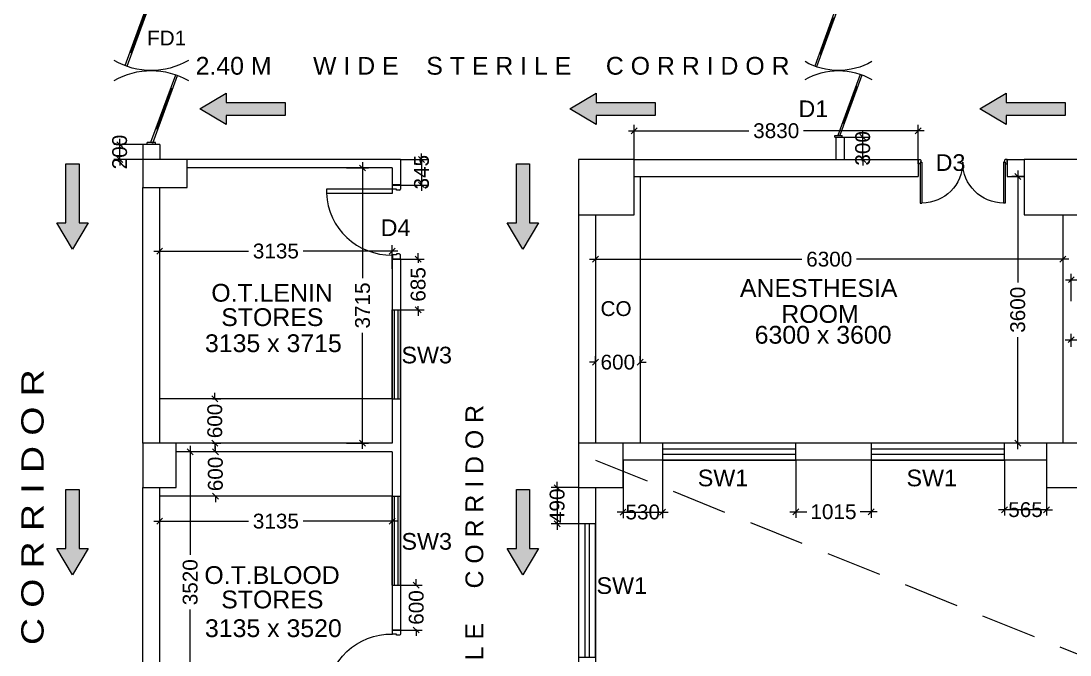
# Model space of a CAD drawing. Extents: x 7897917 to 8423973, y -6487334 to -6173396.
# Drawn here: x 7927272 to 7941419, y -6395110 to -6386550 of the extents above; entities that cross this region are included whole.
import ezdxf
from ezdxf.enums import TextEntityAlignment as Align

# ---------------------------------------------------------------- set-up
doc = ezdxf.new("R2010")
doc.units = 0
doc.header["$LTSCALE"] = 600
doc.header["$MEASUREMENT"] = 0
doc.header["$PDMODE"] = 35
doc.linetypes.add('HIDDEN2', pattern=[0.1875, 0.125, -0.0625])
doc.layers.get('0').update_dxf_attribs({"linetype": 'CONTINUOUS'})
doc.layers.get('Defpoints').update_dxf_attribs({"linetype": 'CONTINUOUS'})
for name, color, linetype in [('DIMEN', 5, 'CONTINUOUS'), ('DOOR', 32, 'CONTINUOUS'), ('Duct', 8, 'CONTINUOUS'), ('Fire Door', 10, 'CONTINUOUS'), ('joinery', 7, 'CONTINUOUS'), ('LA-column', 3, 'CONTINUOUS'), ('Room Dim', 1, 'CONTINUOUS'), ('Shleves', 7, 'CONTINUOUS'), ('TEXT', 6, 'CONTINUOUS'), ('TXT', 6, 'CONTINUOUS'), ('Walls', 7, 'CONTINUOUS'), ('WIN', 151, 'CONTINUOUS'), ('Working Dim', 5, 'CONTINUOUS')]:
    doc.layers.add(name, color=color, linetype=linetype)
doc.styles.add('ari', font='arial.ttf')
doc.styles.add('ARIAL', font='arial.ttf')
doc.dimstyles.new('int. dim', dxfattribs={"dimtxt": 450, "dimasz": 80, "dimexe": 80, "dimexo": 0, "dimgap": 70, "dimtad": 0, "dimdec": 0, "dimzin": 12, "dimdsep": 46, "dimtxsty": 'ari', "dimblk": 'OBLIQUE', "dimcen": 2, "dimdle": 80, "dimclrd": 256, "dimclre": 256, "dimclrt": 6, "dimadec": 0, "dimazin": 0, "dimtfac": 1, "dimtdec": 0, "dimtix": 1, "dimtmove": 2, "dimatfit": 3, "dimfxl": 1, "dimtolj": 1, "dimtzin": 0, "dimlwd": -1, "dimlwe": -1, "dimarcsym": 0})

# ---------------------------------------------------------------- blocks, each defined once
blk = doc.blocks.new('A$C15456D16')
at = {"layer": 'Fire Door'}
for p, q in [((969, -4), (56, 329)), ((969, -4), (56, 329)), ((969, -4), (56, 329)), ((979, 23), (65, 355)), ((979, 23), (65, 355)), ((979, 23), (65, 355)), ((248, 289), (238, 262)), ((248, 289), (238, 262)), ((248, 289), (238, 262)), ((791, 76), (243, 276)), ((791, 76), (243, 276)), ((791, 76), (243, 276)), ((-1000, 56), (-972, 56)), ((-1000, -56), (-1000, 56)), ((-1000, 56), (-972, 56)), ((-1000, -56), (-1000, 56)), ((-1000, 56), (-972, 56)), ((-1000, -56), (-1000, 56)), ((-979, -23), (-969, 4)), ((-979, -23), (-969, 4)), ((-979, -23), (-969, 4)), ((-972, -56), (-972, 56)), ((-972, -56), (-972, 56)), ((-972, -56), (-972, 56)), ((-969, 4), (-56, -329)), ((-969, 4), (-56, -329)), ((-969, 4), (-56, -329)), ((796, 89), (786, 63)), ((796, 89), (786, 63)), ((796, 89), (786, 63)), ((979, 23), (969, -4)), ((979, 23), (969, -4)), ((979, 23), (969, -4)), ((1000, 56), (972, 56)), ((972, -56), (972, 56)), ((1000, 56), (972, 56)), ((972, -56), (972, 56)), ((1000, 56), (972, 56)), ((972, -56), (972, 56)), ((1000, -56), (1000, 56)), ((1000, -56), (1000, 56)), ((1000, -56), (1000, 56)), ((-1000, -56), (-972, -56)), ((-1000, -56), (-972, -56)), ((-1000, -56), (-972, -56)), ((-979, -23), (-65, -355)), ((-979, -23), (-65, -355)), ((-979, -23), (-65, -355)), ((-796, -89), (-786, -63)), ((-796, -89), (-786, -63)), ((-796, -89), (-786, -63)), ((-791, -76), (-243, -276)), ((-791, -76), (-243, -276)), ((-791, -76), (-243, -276)), ((1000, -56), (972, -56)), ((1000, -56), (972, -56)), ((1000, -56), (972, -56)), ((-238, -262), (-248, -289)), ((-238, -262), (-248, -289)), ((-238, -262), (-248, -289))]:
    blk.add_line(p, q, dxfattribs=at)
at = {"layer": 'Fire Door', "extrusion": (0, 0, -1)}
for centre, major_axis, start_param, end_param in [((-1000, 0), (-1000, 0), 2.617886, 3.665084), ((-1000, 0), (-1000, 0), 2.617886, 3.665084), ((-1000, 0), (-1000, 0), 2.617886, 3.665084), ((1000, 0), (1000, 0), 2.618102, 3.665299), ((1000, 0), (1000, 0), 2.618102, 3.665299), ((1000, 0), (1000, 0), 2.618102, 3.665299)]:
    blk.add_ellipse(centre, major_axis=major_axis, ratio=1, start_param=start_param, end_param=end_param, dxfattribs=at)
blk = doc.blocks.new('1000')
at = {"layer": 'DOOR'}
for p, q in [((0, -100), (0, 0)), ((0, 0), (50, 0)), ((50, -100), (0, -100)), ((50, 0), (50, -2)), ((63, -49), (50, -49)), ((50, -49), (50, -100)), ((50, -100), (50, -901)), ((100, -100), (50, -100)), ((63, -13), (61, -13)), ((63, -13), (63, -49)), ((100, -901), (100, -100)), ((837, -13), (837, -49)), ((837, -13), (839, -13)), ((837, -49), (850, -49)), ((850, 0), (850, -2)), ((900, 0), (850, 0)), ((850, -49), (850, -100)), ((850, -100), (900, -100)), ((900, -100), (900, 0)), ((50, -901), (100, -901))]:
    blk.add_line(p, q, dxfattribs=at)
for centre, major_axis, start_param, end_param in [((50, -13), (-7.95, 7.95), 3.926991, 5.497787), ((850, -13), (7.95, 7.95), 0.785398, 2.356194)]:
    blk.add_ellipse(centre, major_axis=major_axis, ratio=1, start_param=start_param, end_param=end_param, dxfattribs=at)
at = {"layer": 'DOOR', "color": 145}
blk.add_ellipse((64, -115), major_axis=(-520, 590), ratio=1, start_param=2.464943, end_param=4.009476, dxfattribs=at)
blk = doc.blocks.new('_Oblique')
at = {"color": 0, "linetype": 'ByBlock', "lineweight": -2}
blk.add_line((-0.5, -0.5), (0.5, 0.5), dxfattribs=at)
blk = doc.blocks.new('*D251')
at = {"layer": 'Defpoints', "color": 0, "transparency": 16777216}
for p in [(7931661, -6388535, 13), (7931661, -6392248, 13), (7931879, -6392248)]:
    blk.add_point(p, dxfattribs=at)
at = {"layer": 'Working Dim', "transparency": 16777216}
for p, q in [((7931879, -6388455), (7931879, -6390022)), ((7931661, -6388535), (7931959, -6388535)), ((7931879, -6392328), (7931879, -6390760)), ((7931661, -6392248), (7931959, -6392248))]:
    blk.add_line(p, q, dxfattribs=at)
at = {"layer": 'Working Dim', "transparency": 16777216, "xscale": 80, "yscale": 80, "zscale": 80}
for p, rotation in [((7931879, -6388535), 90), ((7931879, -6392248), 270)]:
    blk.add_blockref('_Oblique', p, dxfattribs=dict(at, rotation=rotation))
at = {"layer": 'Working Dim', "color": 6, "transparency": 16777216, "insert": (7931879, -6390391), "char_height": 200, "attachment_point": 5, "rotation": 90, "style": 'ari'}
blk.add_mtext('\\A1;3715', dxfattribs=at)
blk = doc.blocks.new('*D405')
at = {"layer": 'Defpoints', "color": 0, "transparency": 16777216}
for p in [(7940802, -6388650), (7940715, -6392249), (7940795, -6392249)]:
    blk.add_point(p, dxfattribs=at)
at = {"layer": 'Working Dim', "transparency": 16777216}
for p, q in [((7940715, -6388570), (7940715, -6390081)), ((7940802, -6388650), (7940635, -6388650)), ((7940715, -6392329), (7940715, -6390818)), ((7940795, -6392249), (7940635, -6392249))]:
    blk.add_line(p, q, dxfattribs=at)
at = {"layer": 'Working Dim', "transparency": 16777216, "xscale": 80, "yscale": 80, "zscale": 80}
for p, rotation in [((7940715, -6388650), 90), ((7940715, -6392249), 270)]:
    blk.add_blockref('_Oblique', p, dxfattribs=dict(at, rotation=rotation))
at = {"layer": 'Working Dim', "color": 6, "transparency": 16777216, "insert": (7940715, -6390449), "char_height": 200, "attachment_point": 5, "rotation": 90, "style": 'ari'}
blk.add_mtext('\\A1;3600', dxfattribs=at)
blk = doc.blocks.new('*D422')
at = {"layer": 'Defpoints', "color": 0, "transparency": 16777216}
for p in [(7929629, -6392367, 13), (7929554, -6395887), (7929629, -6395887, 13)]:
    blk.add_point(p, dxfattribs=at)
at = {"layer": 'Working Dim', "transparency": 16777216}
for p, q in [((7929629, -6392367), (7929474, -6392367)), ((7929554, -6392287), (7929554, -6393759)), ((7929554, -6395967), (7929554, -6394495)), ((7929629, -6395887), (7929474, -6395887))]:
    blk.add_line(p, q, dxfattribs=at)
at = {"layer": 'Working Dim', "transparency": 16777216, "xscale": 80, "yscale": 80, "zscale": 80}
for p, rotation in [((7929554, -6392367), 90), ((7929554, -6395887), 270)]:
    blk.add_blockref('_Oblique', p, dxfattribs=dict(at, rotation=rotation))
at = {"layer": 'Working Dim', "color": 6, "transparency": 16777216, "insert": (7929554, -6394127), "char_height": 200, "attachment_point": 5, "rotation": 90, "style": 'ari'}
blk.add_mtext('\\A1;3520', dxfattribs=at)
blk = doc.blocks.new('*D423')
at = {"layer": 'Defpoints', "color": 0, "transparency": 16777216}
for p in [(7932276, -6393303), (7929142, -6393494, 13), (7932276, -6393552, 13)]:
    blk.add_point(p, dxfattribs=at)
at = {"layer": 'Working Dim', "transparency": 16777216}
for p, q in [((7929142, -6393494), (7929142, -6393223)), ((7932276, -6393552), (7932276, -6393223)), ((7929062, -6393303), (7930340, -6393303)), ((7932356, -6393303), (7931079, -6393303))]:
    blk.add_line(p, q, dxfattribs=at)
at = {"layer": 'Working Dim', "transparency": 16777216, "xscale": 80, "yscale": 80, "zscale": 80, "rotation": 180}
blk.add_blockref('_Oblique', (7929142, -6393303), dxfattribs=at)
at = {"layer": 'Working Dim', "transparency": 16777216, "xscale": 80, "yscale": 80, "zscale": 80}
blk.add_blockref('_Oblique', (7932276, -6393303), dxfattribs=at)
at = {"layer": 'Working Dim', "color": 6, "transparency": 16777216, "insert": (7930709, -6393303), "char_height": 200, "attachment_point": 5, "style": 'ari'}
blk.add_mtext('\\A1;3135', dxfattribs=at)
blk = doc.blocks.new('*D425')
at = {"layer": 'Defpoints', "color": 0, "transparency": 16777216}
for p in [(7935021, -6389460, 13), (7941322, -6389460, 1), (7941322, -6389767)]:
    blk.add_point(p, dxfattribs=at)
at = {"layer": 'Working Dim', "transparency": 16777216}
for p, q in [((7935021, -6389460), (7935021, -6389847)), ((7941322, -6389460), (7941322, -6389847)), ((7934941, -6389767), (7937803, -6389767)), ((7941402, -6389767), (7938541, -6389767))]:
    blk.add_line(p, q, dxfattribs=at)
at = {"layer": 'Working Dim', "transparency": 16777216, "xscale": 80, "yscale": 80, "zscale": 80, "rotation": 180}
blk.add_blockref('_Oblique', (7935021, -6389767), dxfattribs=at)
at = {"layer": 'Working Dim', "transparency": 16777216, "xscale": 80, "yscale": 80, "zscale": 80}
blk.add_blockref('_Oblique', (7941322, -6389767), dxfattribs=at)
at = {"layer": 'Working Dim', "color": 6, "transparency": 16777216, "insert": (7938172, -6389767), "char_height": 200, "attachment_point": 5, "style": 'ari'}
blk.add_mtext('\\A1;6300', dxfattribs=at)
blk = doc.blocks.new('*D430')
at = {"layer": 'Defpoints', "color": 0, "transparency": 16777216}
for p in [(7929142, -6389682, 13), (7932276, -6389657), (7932276, -6389896, 13)]:
    blk.add_point(p, dxfattribs=at)
at = {"layer": 'Working Dim', "transparency": 16777216}
for p, q in [((7929142, -6389682), (7929142, -6389577)), ((7932276, -6389896), (7932276, -6389577)), ((7929062, -6389657), (7930340, -6389657)), ((7932356, -6389657), (7931079, -6389657))]:
    blk.add_line(p, q, dxfattribs=at)
at = {"layer": 'Working Dim', "transparency": 16777216, "xscale": 80, "yscale": 80, "zscale": 80, "rotation": 180}
blk.add_blockref('_Oblique', (7929142, -6389657), dxfattribs=at)
at = {"layer": 'Working Dim', "transparency": 16777216, "xscale": 80, "yscale": 80, "zscale": 80}
blk.add_blockref('_Oblique', (7932276, -6389657), dxfattribs=at)
at = {"layer": 'Working Dim', "color": 6, "transparency": 16777216, "insert": (7930709, -6389657), "char_height": 200, "attachment_point": 5, "style": 'ari'}
blk.add_mtext('\\A1;3135', dxfattribs=at)
blk = doc.blocks.new('*D440')
at = {"layer": 'Defpoints', "color": 0, "transparency": 16777216}
for p in [(7943386, -6390853), (7941436, -6390948, 1), (7943386, -6390948, 13)]:
    blk.add_point(p, dxfattribs=at)
at = {"layer": 'Working Dim', "transparency": 16777216}
for p, q in [((7941356, -6390853), (7942124, -6390853)), ((7941436, -6390948), (7941436, -6390773)), ((7943466, -6390853), (7942698, -6390853)), ((7943386, -6390948), (7943386, -6390773))]:
    blk.add_line(p, q, dxfattribs=at)
at = {"layer": 'Working Dim', "transparency": 16777216, "xscale": 80, "yscale": 80, "zscale": 80, "rotation": 180}
blk.add_blockref('_Oblique', (7941436, -6390853), dxfattribs=at)
at = {"layer": 'Working Dim', "transparency": 16777216, "xscale": 80, "yscale": 80, "zscale": 80}
blk.add_blockref('_Oblique', (7943386, -6390853), dxfattribs=at)
at = {"layer": 'Working Dim', "color": 6, "transparency": 16777216, "insert": (7942411, -6390853), "char_height": 150, "attachment_point": 5, "style": 'ari'}
blk.add_mtext('\\A1;1950', dxfattribs=at)
blk = doc.blocks.new('*D500')
at = {"layer": 'Defpoints', "color": 0, "transparency": 16777216}
for p in [(7942487, -6390043), (7941437, -6390335, -1), (7942487, -6390335, 13)]:
    blk.add_point(p, dxfattribs=at)
at = {"layer": 'Working Dim', "transparency": 16777216}
for p, q in [((7941437, -6390335), (7941437, -6389963)), ((7942487, -6390335), (7942487, -6389963)), ((7941357, -6390043), (7941603, -6390043)), ((7942567, -6390043), (7942321, -6390043))]:
    blk.add_line(p, q, dxfattribs=at)
at = {"layer": 'Working Dim', "transparency": 16777216, "xscale": 80, "yscale": 80, "zscale": 80, "rotation": 180}
blk.add_blockref('_Oblique', (7941437, -6390043), dxfattribs=at)
at = {"layer": 'Working Dim', "transparency": 16777216, "xscale": 80, "yscale": 80, "zscale": 80}
blk.add_blockref('_Oblique', (7942487, -6390043), dxfattribs=at)
at = {"layer": 'Working Dim', "color": 6, "transparency": 16777216, "insert": (7941962, -6390043), "char_height": 200, "attachment_point": 5, "style": 'ari'}
blk.add_mtext('\\A1;1050', dxfattribs=at)
blk = doc.blocks.new('*D508')
at = {"layer": 'Defpoints', "color": 0, "transparency": 16777216}
for p in [(7935543, -6388033), (7935543, -6388420, 13), (7939372, -6388420)]:
    blk.add_point(p, dxfattribs=at)
at = {"layer": 'Working Dim', "transparency": 16777216}
for p, q in [((7935463, -6388033), (7937089, -6388033)), ((7935543, -6388420), (7935543, -6387953)), ((7939452, -6388033), (7937826, -6388033)), ((7939372, -6388420), (7939372, -6387953))]:
    blk.add_line(p, q, dxfattribs=at)
at = {"layer": 'Working Dim', "transparency": 16777216, "xscale": 80, "yscale": 80, "zscale": 80, "rotation": 180}
blk.add_blockref('_Oblique', (7935543, -6388033), dxfattribs=at)
at = {"layer": 'Working Dim', "transparency": 16777216, "xscale": 80, "yscale": 80, "zscale": 80}
blk.add_blockref('_Oblique', (7939372, -6388033), dxfattribs=at)
at = {"layer": 'Working Dim', "color": 6, "transparency": 16777216, "insert": (7937457, -6388033), "char_height": 200, "attachment_point": 5, "style": 'ari'}
blk.add_mtext('\\A1;3830', dxfattribs=at)
blk = doc.blocks.new('*D947')
at = {"layer": 'Defpoints', "color": 0, "transparency": 16777216}
for p in [(7935391, -6392480), (7935922, -6392480), (7935922, -6393180)]:
    blk.add_point(p, dxfattribs=at)
at = {"layer": 'Working Dim', "transparency": 16777216}
for p, q in [((7935391, -6392480), (7935391, -6393260)), ((7935922, -6392480), (7935922, -6393260)), ((7935391, -6393180), (7935311, -6393180)), ((7935391, -6393180), (7935922, -6393180)), ((7935922, -6393180), (7936002, -6393180))]:
    blk.add_line(p, q, dxfattribs=at)
at = {"layer": 'Working Dim', "transparency": 16777216, "xscale": 80, "yscale": 80, "zscale": 80}
blk.add_blockref('_Oblique', (7935391, -6393180), dxfattribs=at)
at = {"layer": 'Working Dim', "transparency": 16777216, "xscale": 80, "yscale": 80, "zscale": 80, "rotation": 180}
blk.add_blockref('_Oblique', (7935922, -6393180), dxfattribs=at)
at = {"layer": 'Working Dim', "color": 6, "transparency": 16777216, "insert": (7935657, -6393180), "char_height": 200, "attachment_point": 5, "style": 'ari'}
blk.add_mtext('\\A1;530', dxfattribs=at)
blk = doc.blocks.new('*D948')
at = {"layer": 'Defpoints', "color": 0, "transparency": 16777216}
for p in [(7937722, -6392479), (7938737, -6392479), (7938737, -6393176)]:
    blk.add_point(p, dxfattribs=at)
at = {"layer": 'Working Dim', "transparency": 16777216}
for p, q in [((7937722, -6392479), (7937722, -6393256)), ((7938737, -6392479), (7938737, -6393256)), ((7937642, -6393176), (7937869, -6393176)), ((7938817, -6393176), (7938589, -6393176))]:
    blk.add_line(p, q, dxfattribs=at)
at = {"layer": 'Working Dim', "transparency": 16777216, "xscale": 80, "yscale": 80, "zscale": 80, "rotation": 180}
blk.add_blockref('_Oblique', (7937722, -6393176), dxfattribs=at)
at = {"layer": 'Working Dim', "transparency": 16777216, "xscale": 80, "yscale": 80, "zscale": 80}
blk.add_blockref('_Oblique', (7938737, -6393176), dxfattribs=at)
at = {"layer": 'Working Dim', "color": 6, "transparency": 16777216, "insert": (7938229, -6393176), "char_height": 200, "attachment_point": 5, "style": 'ari'}
blk.add_mtext('\\A1;1015', dxfattribs=at)
blk = doc.blocks.new('*D949')
at = {"layer": 'Defpoints', "color": 0, "transparency": 16777216}
for p in [(7940537, -6392479), (7941102, -6392480), (7940537, -6393148)]:
    blk.add_point(p, dxfattribs=at)
at = {"layer": 'Working Dim', "transparency": 16777216}
for p, q in [((7940537, -6392479), (7940537, -6393228)), ((7941102, -6392480), (7941102, -6393228)), ((7940537, -6393148), (7940457, -6393148)), ((7941102, -6393148), (7940537, -6393148)), ((7941102, -6393148), (7941182, -6393148))]:
    blk.add_line(p, q, dxfattribs=at)
at = {"layer": 'Working Dim', "transparency": 16777216, "xscale": 80, "yscale": 80, "zscale": 80}
blk.add_blockref('_Oblique', (7940537, -6393148), dxfattribs=at)
at = {"layer": 'Working Dim', "transparency": 16777216, "xscale": 80, "yscale": 80, "zscale": 80, "rotation": 180}
blk.add_blockref('_Oblique', (7941102, -6393148), dxfattribs=at)
at = {"layer": 'Working Dim', "color": 6, "transparency": 16777216, "insert": (7940819, -6393148), "char_height": 200, "attachment_point": 5, "style": 'ari'}
blk.add_mtext('\\A1;565', dxfattribs=at)
blk = doc.blocks.new('*D959')
at = {"layer": 'Defpoints', "color": 0, "transparency": 16777216}
for p in [(7932391, -6388420), (7932280, -6388765), (7932674, -6388765)]:
    blk.add_point(p, dxfattribs=at)
at = {"layer": 'Working Dim', "transparency": 16777216}
for p, q in [((7932391, -6388420), (7932754, -6388420)), ((7932674, -6388420), (7932674, -6388340)), ((7932674, -6388420), (7932674, -6388765)), ((7932280, -6388765), (7932754, -6388765)), ((7932674, -6388765), (7932674, -6388845))]:
    blk.add_line(p, q, dxfattribs=at)
at = {"layer": 'Working Dim', "transparency": 16777216, "xscale": 80, "yscale": 80, "zscale": 80}
for p, rotation in [((7932674, -6388420), 270), ((7932674, -6388765), 90)]:
    blk.add_blockref('_Oblique', p, dxfattribs=dict(at, rotation=rotation))
at = {"layer": 'Working Dim', "color": 6, "transparency": 16777216, "insert": (7932674, -6388592), "char_height": 200, "attachment_point": 5, "rotation": 90, "style": 'ari'}
blk.add_mtext('\\A1;345', dxfattribs=at)
blk = doc.blocks.new('*D960')
at = {"layer": 'Defpoints', "color": 0, "transparency": 16777216}
for p in [(7929853, -6391650), (7929853, -6392250), (7929886, -6392250)]:
    blk.add_point(p, dxfattribs=at)
at = {"layer": 'Working Dim', "transparency": 16777216}
for p, q in [((7929886, -6391650), (7929886, -6391570)), ((7929853, -6391650), (7929966, -6391650)), ((7929886, -6391650), (7929886, -6391659)), ((7929853, -6392250), (7929966, -6392250)), ((7929886, -6392250), (7929886, -6392241)), ((7929886, -6392250), (7929886, -6392330))]:
    blk.add_line(p, q, dxfattribs=at)
at = {"layer": 'Working Dim', "transparency": 16777216, "xscale": 80, "yscale": 80, "zscale": 80}
for p, rotation in [((7929886, -6391650), 270), ((7929886, -6392250), 90)]:
    blk.add_blockref('_Oblique', p, dxfattribs=dict(at, rotation=rotation))
at = {"layer": 'Working Dim', "color": 6, "transparency": 16777216, "insert": (7929886, -6391950), "char_height": 200, "attachment_point": 5, "rotation": 90, "style": 'ari'}
blk.add_mtext('\\A1;600', dxfattribs=at)
blk = doc.blocks.new('*D961')
at = {"layer": 'Defpoints', "color": 0, "transparency": 16777216}
for p in [(7929917, -6392365), (7929894, -6392965), (7929917, -6392965)]:
    blk.add_point(p, dxfattribs=at)
at = {"layer": 'Working Dim', "transparency": 16777216}
for p, q in [((7929894, -6392365), (7929894, -6392285)), ((7929917, -6392365), (7929814, -6392365)), ((7929894, -6392365), (7929894, -6392374)), ((7929917, -6392965), (7929814, -6392965)), ((7929894, -6392965), (7929894, -6392956)), ((7929894, -6392965), (7929894, -6393045))]:
    blk.add_line(p, q, dxfattribs=at)
at = {"layer": 'Working Dim', "transparency": 16777216, "xscale": 80, "yscale": 80, "zscale": 80}
for p, rotation in [((7929894, -6392365), 270), ((7929894, -6392965), 90)]:
    blk.add_blockref('_Oblique', p, dxfattribs=dict(at, rotation=rotation))
at = {"layer": 'Working Dim', "color": 6, "transparency": 16777216, "insert": (7929894, -6392665), "char_height": 200, "attachment_point": 5, "rotation": 90, "style": 'ari'}
blk.add_mtext('\\A1;600', dxfattribs=at)
blk = doc.blocks.new('*D1456')
at = {"layer": 'Defpoints', "color": 0, "transparency": 16777216}
for p in [(7934791, -6392850, 7), (7934503, -6393340), (7934791, -6393340)]:
    blk.add_point(p, dxfattribs=at)
at = {"layer": 'Working Dim', "transparency": 16777216}
for p, q in [((7934791, -6392850), (7934423, -6392850)), ((7934503, -6392850), (7934503, -6392770)), ((7934503, -6392850), (7934503, -6393340)), ((7934791, -6393340), (7934423, -6393340)), ((7934503, -6393340), (7934503, -6393420))]:
    blk.add_line(p, q, dxfattribs=at)
at = {"layer": 'Working Dim', "transparency": 16777216, "xscale": 80, "yscale": 80, "zscale": 80}
for p, rotation in [((7934503, -6392850), 270), ((7934503, -6393340), 90)]:
    blk.add_blockref('_Oblique', p, dxfattribs=dict(at, rotation=rotation))
at = {"layer": 'Working Dim', "color": 6, "transparency": 16777216, "insert": (7934503, -6393095), "char_height": 200, "attachment_point": 5, "rotation": 90, "style": 'ari'}
blk.add_mtext('\\A1;490', dxfattribs=at)
blk = doc.blocks.new('Z$W@#1275')
at = {"layer": 'DOOR'}
for p, q in [((73, 1500), (0, 1500)), ((0, 1500), (0, 1467)), ((0, 1467), (2, 1467)), ((11, 1456), (11, 1458)), ((11, 1456), (47, 1456)), ((47, 1467), (736, 1467)), ((47, 1467), (47, 1439)), ((47, 1456), (47, 1467)), ((47, 1467), (73, 1467)), ((47, 1439), (736, 1439)), ((73, 1467), (73, 1500)), ((736, 1467), (736, 1439)), ((0, 33), (2, 33)), ((0, 0), (0, 33)), ((73, 0), (0, 0)), ((11, 44), (11, 42)), ((11, 44), (47, 44)), ((47, 61), (736, 61)), ((47, 33), (47, 61)), ((47, 44), (47, 33)), ((47, 33), (736, 33)), ((47, 33), (73, 33)), ((73, 33), (73, 0)), ((736, 33), (736, 61))]:
    blk.add_line(p, q, dxfattribs=at)
for centre, start, end in [((11, 1467), 180, 270), ((11, 33), 90, 180)]:
    blk.add_arc(centre, 9.13, start, end, dxfattribs=at)
at = {"layer": 'DOOR', "color": 145}
for centre, start, end in [((47, 1439), 270, 0), ((47, 61), 0, 90)]:
    blk.add_arc(centre, 689, start, end, dxfattribs=at)
blk = doc.blocks.new('Z$W@#5624')
at = {"layer": 'DOOR'}
for p, q in [((19, 470), (840, 769)), ((28, 446), (849, 745)), ((676, 709), (685, 685)), ((188, 518), (680, 697)), ((0, 400), (0, 499)), ((0, 499), (25, 499)), ((19, 470), (28, 446)), ((25, 400), (25, 499)), ((183, 529), (192, 506)), ((1770, 453), (949, 154)), ((1779, 429), (957, 130)), ((1779, 429), (1770, 453)), ((1798, 499), (1773, 499)), ((1773, 400), (1773, 499)), ((1798, 400), (1798, 499)), ((0, 400), (25, 400)), ((1610, 381), (1117, 202)), ((1614, 369), (1606, 393)), ((1798, 400), (1773, 400)), ((1113, 214), (1122, 190))]:
    blk.add_line(p, q, dxfattribs=at)
at = {"layer": 'DOOR', "color": 145}
for centre, start_param, end_param in [((0, 449), 2.617994, 3.665191), ((1798, 449), -0.523599, 0.523599)]:
    blk.add_ellipse(centre, major_axis=(-899, 0), ratio=1, start_param=start_param, end_param=end_param, dxfattribs=at)
blk = doc.blocks.new('*D1497')
at = {"layer": 'Defpoints', "color": 0, "transparency": 16777216}
for p in [(7938375, -6388120), (7938624, -6388120), (7938375, -6388420)]:
    blk.add_point(p, dxfattribs=at)
at = {"layer": 'Working Dim', "transparency": 16777216}
for p, q in [((7938624, -6388120), (7938624, -6388040)), ((7938375, -6388120), (7938704, -6388120)), ((7938624, -6388420), (7938624, -6388120)), ((7938375, -6388420), (7938704, -6388420)), ((7938624, -6388420), (7938624, -6388500))]:
    blk.add_line(p, q, dxfattribs=at)
at = {"layer": 'Working Dim', "transparency": 16777216, "xscale": 80, "yscale": 80, "zscale": 80}
for p, rotation in [((7938624, -6388120), 270), ((7938624, -6388420), 90)]:
    blk.add_blockref('_Oblique', p, dxfattribs=dict(at, rotation=rotation))
at = {"layer": 'Working Dim', "color": 6, "transparency": 16777216, "insert": (7938624, -6388270), "char_height": 200, "attachment_point": 5, "rotation": 90, "style": 'ari'}
blk.add_mtext('\\A1;300', dxfattribs=at)
blk = doc.blocks.new('*D1588')
at = {"layer": 'Defpoints', "color": 0, "transparency": 16777216}
for p in [(7935021, -6391167), (7935621, -6391157), (7935621, -6391167)]:
    blk.add_point(p, dxfattribs=at)
at = {"layer": 'Working Dim', "transparency": 16777216}
for p, q in [((7935021, -6391167), (7935021, -6391077)), ((7935621, -6391167), (7935621, -6391077)), ((7935021, -6391157), (7934941, -6391157)), ((7935021, -6391157), (7935030, -6391157)), ((7935621, -6391157), (7935613, -6391157)), ((7935621, -6391157), (7935701, -6391157))]:
    blk.add_line(p, q, dxfattribs=at)
at = {"layer": 'Working Dim', "transparency": 16777216, "xscale": 80, "yscale": 80, "zscale": 80}
blk.add_blockref('_Oblique', (7935021, -6391157), dxfattribs=at)
at = {"layer": 'Working Dim', "transparency": 16777216, "xscale": 80, "yscale": 80, "zscale": 80, "rotation": 180}
blk.add_blockref('_Oblique', (7935621, -6391157), dxfattribs=at)
at = {"layer": 'Working Dim', "color": 6, "transparency": 16777216, "insert": (7935321, -6391157), "char_height": 200, "attachment_point": 5, "style": 'ari'}
blk.add_mtext('\\A1;600', dxfattribs=at)
blk = doc.blocks.new('A$C279266B1')
at = {"lineweight": 0}
h = blk.add_hatch(color=3, dxfattribs=at)
h.set_gradient(color1=(55, 181, 38), color2=(106, 220, 91), rotation=90, one_color=1, tint=0.61, name='CYLINDER')
h.paths.add_polyline_path([(0, -88), (-798, -88), (-798, -211), (-1152, 0), (-798, 211), (-798, 88), (0, 88)])
at = {"color": 7, "lineweight": 0, "flags": 128}
blk.add_lwpolyline([(0, -88), (-798, -88), (-798, -211), (-1152, 0), (-798, 211), (-798, 88), (0, 88), (0, -88)], dxfattribs=at)
blk = doc.blocks.new('*D2384')
at = {"layer": 'Defpoints', "color": 0, "transparency": 16777216}
for p in [(7932391, -6389765), (7932391, -6390450), (7932628, -6390450)]:
    blk.add_point(p, dxfattribs=at)
at = {"layer": 'Working Dim', "transparency": 16777216}
for p, q in [((7932628, -6389765), (7932628, -6389685)), ((7932391, -6389765), (7932708, -6389765)), ((7932628, -6389765), (7932628, -6389815)), ((7932628, -6390450), (7932628, -6390400)), ((7932391, -6390450), (7932708, -6390450)), ((7932628, -6390450), (7932628, -6390530))]:
    blk.add_line(p, q, dxfattribs=at)
at = {"layer": 'Working Dim', "transparency": 16777216, "xscale": 80, "yscale": 80, "zscale": 80}
for p, rotation in [((7932628, -6389765), 270), ((7932628, -6390450), 90)]:
    blk.add_blockref('_Oblique', p, dxfattribs=dict(at, rotation=rotation))
at = {"layer": 'Working Dim', "color": 6, "transparency": 16777216, "insert": (7932628, -6390107), "char_height": 200, "attachment_point": 5, "rotation": 90, "style": 'ari'}
blk.add_mtext('\\A1;685', dxfattribs=at)
blk = doc.blocks.new('*D2385')
at = {"layer": 'Defpoints', "color": 0, "transparency": 16777216}
for p in [(7932391, -6394165), (7932391, -6394772), (7932603, -6394772)]:
    blk.add_point(p, dxfattribs=at)
at = {"layer": 'Working Dim', "transparency": 16777216}
for p, q in [((7932603, -6394165), (7932603, -6394085)), ((7932391, -6394165), (7932683, -6394165)), ((7932603, -6394165), (7932603, -6394177)), ((7932391, -6394772), (7932683, -6394772)), ((7932603, -6394772), (7932603, -6394760)), ((7932603, -6394772), (7932603, -6394852))]:
    blk.add_line(p, q, dxfattribs=at)
at = {"layer": 'Working Dim', "transparency": 16777216, "xscale": 80, "yscale": 80, "zscale": 80}
for p, rotation in [((7932603, -6394165), 270), ((7932603, -6394772), 90)]:
    blk.add_blockref('_Oblique', p, dxfattribs=dict(at, rotation=rotation))
at = {"layer": 'Working Dim', "color": 6, "transparency": 16777216, "insert": (7932603, -6394468), "char_height": 200, "attachment_point": 5, "rotation": 90, "style": 'ari'}
blk.add_mtext('\\A1;600', dxfattribs=at)
blk = doc.blocks.new('*D2391')
at = {"layer": 'Defpoints', "color": 0, "transparency": 16777216}
for p in [(7928603, -6388220), (7928914, -6388220), (7928914, -6388420)]:
    blk.add_point(p, dxfattribs=at)
at = {"layer": 'Working Dim', "transparency": 16777216}
for p, q in [((7928603, -6388220), (7928603, -6388140)), ((7928914, -6388220), (7928523, -6388220)), ((7928603, -6388420), (7928603, -6388220)), ((7928914, -6388420), (7928523, -6388420)), ((7928603, -6388420), (7928603, -6388500))]:
    blk.add_line(p, q, dxfattribs=at)
at = {"layer": 'Working Dim', "transparency": 16777216, "xscale": 80, "yscale": 80, "zscale": 80}
for p, rotation in [((7928603, -6388220), 270), ((7928603, -6388420), 90)]:
    blk.add_blockref('_Oblique', p, dxfattribs=dict(at, rotation=rotation))
at = {"layer": 'Working Dim', "color": 6, "transparency": 16777216, "insert": (7928603, -6388320), "char_height": 200, "attachment_point": 5, "rotation": 90, "style": 'ari'}
blk.add_mtext('\\A1;200', dxfattribs=at)

msp = doc.modelspace()

# ---------------------------------------------------------------- linework, layer by layer
at = {"layer": 'Duct', "color": 8, "linetype": 'HIDDEN2', "ltscale": 10}
msp.add_line((7935021.458, -6392479.662), (7952251.054, -6399409.648), dxfattribs=at)
at = {"layer": 'LA-column', "color": 2}
for points, elevation in [([(7928914.041, -6388799.609), (7929514.041, -6388799.609), (7929514.041, -6388419.609), (7928914.041, -6388419.609)], 2.39), ([(7934791.455, -6389169.616), (7935541.455, -6389169.616), (7935541.455, -6388419.616), (7934791.455, -6388419.616)], 2.092), ([(7940802.046, -6389169.616), (7941552.046, -6389169.616), (7941552.046, -6388419.616), (7940802.046, -6388419.616)], 2.39), ([(7929364.046, -6392849.623), (7929364.046, -6392249.623), (7928914.046, -6392249.623), (7928914.046, -6392849.623)], 2.39), ([(7935391.455, -6392849.616), (7935391.455, -6392249.616), (7934791.455, -6392249.616), (7934791.455, -6392849.616)], 2.092), ([(7941552.046, -6392849.676), (7941552.046, -6392249.676), (7941102.046, -6392249.676), (7941102.046, -6392849.676)], 2.39)]:
    msp.add_lwpolyline(points, close=True, dxfattribs=dict(at, elevation=elevation))
at = {"layer": 'Walls', "linetype": 'Continuous'}
for p, q in [((7938259.597, -6388119.742), (7938374.597, -6388119.733)), ((7938259.597, -6388119.742), (7938259.597, -6388419.602)), ((7938374.597, -6388119.733), (7938374.597, -6388419.592)), ((7928913.959, -6388219.648), (7928913.959, -6388419.568)), ((7929143.97, -6388219.648), (7928913.959, -6388219.648)), ((7929143.97, -6388219.648), (7929143.97, -6388419.604)), ((7932391.458, -6388419.671), (7929513.907, -6388419.671)), ((7932391.458, -6388419.671), (7932391.458, -6388764.492)), ((7935541.637, -6388419.534), (7939372.138, -6388419.521)), ((7939372.138, -6388419.516), (7939372.138, -6388649.521)), ((7940572.138, -6388419.517), (7940802.138, -6388419.516)), ((7940572.138, -6388419.516), (7940572.138, -6388649.517)), ((7932276.458, -6388534.671), (7929513.907, -6388534.671)), ((7932276.458, -6388534.671), (7932276.458, -6388764.492)), ((7935541.638, -6388649.534), (7939372.138, -6388649.521)), ((7935621.458, -6388649.534), (7935621.458, -6392249.623)), ((7940572.138, -6388649.517), (7940802.138, -6388649.516)), ((7928913.954, -6392249.63), (7928913.957, -6388799.609, 2.39)), ((7929143.956, -6392249.671), (7929143.957, -6388799.609)), ((7932391.458, -6388764.492), (7932276.458, -6388764.492)), ((7934791.458, -6389169.615), (7934791.458, -6392249.623)), ((7935021.458, -6389169.615), (7935021.458, -6392249.623)), ((7941321.955, -6389169.535), (7941321.973, -6392249.535)), ((7932276.458, -6389764.597), (7932276.458, -6392249.671)), ((7932391.458, -6389764.597), (7932276.458, -6389764.597)), ((7932391.458, -6389764.597), (7932391.458, -6394772.231)), ((7932276.458, -6391649.671), (7929143.95, -6391649.671)), ((7932276.458, -6392249.671), (7929364.046, -6392249.671)), ((7941102.046, -6392249.676, 2.39), (7935391.455, -6392249.584)), ((7932276.458, -6392364.671), (7929364.046, -6392364.671)), ((7932276.458, -6392364.671), (7932276.458, -6394772.231)), ((7941102.046, -6392479.584), (7935391.455, -6392479.584)), ((7928913.951, -6395944.624), (7928913.954, -6392849.63)), ((7929143.95, -6395887.157), (7929143.951, -6392849.671)), ((7934791.455, -6392849.616), (7934791.455, -6399039.534)), ((7935021.455, -6392849.616), (7935021.455, -6399039.534)), ((7932276.458, -6392964.671), (7929143.95, -6392964.671)), ((7932391.458, -6394772.231), (7932276.458, -6394772.231))]:
    msp.add_line(p, q, dxfattribs=at)
at = {"layer": 'WIN', "linetype": 'Continuous'}
for p, q in [((7932276.459, -6390449.671), (7932391.459, -6390449.671)), ((7932276.459, -6391649.671), (7932391.459, -6391649.671)), ((7932276.458, -6392964.671), (7932391.459, -6392964.671)), ((7932276.458, -6394164.671), (7932391.459, -6394164.671))]:
    msp.add_line(p, q, dxfattribs=at)
for points in [[(7932276.458, -6391649.671), (7932276.459, -6390449.671)], [(7932308.675, -6391649.671), (7932308.675, -6390449.671)], [(7932359.243, -6391649.671), (7932359.242, -6390449.671)], [(7932391.458, -6391649.671), (7932391.459, -6390449.671)], [(7932276.458, -6394164.671), (7932276.458, -6392964.671)], [(7932308.675, -6394164.671), (7932308.675, -6392964.671)], [(7932359.242, -6394164.671), (7932359.242, -6392964.671)], [(7932391.458, -6394164.671), (7932391.459, -6392964.671)]]:
    msp.add_lwpolyline(points, dxfattribs=at)
for points in [[(7935921.637, -6392479.42), (7937721.637, -6392479.42), (7937721.637, -6392249.42), (7935921.637, -6392249.42)], [(7938736.817, -6392479.42), (7940536.817, -6392479.42), (7940536.817, -6392249.42), (7938736.817, -6392249.42)], [(7935921.637, -6392396.637), (7937721.637, -6392396.637), (7937721.637, -6392332.204), (7935921.637, -6392332.204)], [(7938736.817, -6392396.637), (7940536.817, -6392396.637), (7940536.817, -6392332.204), (7938736.817, -6392332.204)], [(7935021.455, -6395139.774), (7935021.455, -6393339.774), (7934791.455, -6393339.774), (7934791.455, -6395139.774)], [(7934938.672, -6395139.774), (7934938.672, -6393339.774), (7934874.238, -6393339.774), (7934874.238, -6395139.774)]]:
    msp.add_lwpolyline(points, close=True, dxfattribs=at)

# ---------------------------------------------------------------- block references
at = {"layer": 'DIMEN', "xscale": -0.8000117540359497, "yscale": 0.8000117540359497, "zscale": 0.8000117540359497, "rotation": 90}
msp.add_blockref('Z$W@#1275', (7940572.138, -6388419.516), dxfattribs=at)
at = {"layer": 'DOOR', "linetype": 'Continuous'}
for name, p, xscale, yscale, zscale, rotation in [('Z$W@#5624', (7937846.597, -6388119.742), -1.001247152686119, 1.001247152686119, 1.001247152686119, 270), ('1000', (7932391.458, -6388764.771), 1.111537974327832, 1.111537974327832, 1.111537974327832, 270.0000132497456), ('1000', (7932391.458, -6395772.615), -1.111537974327832, 1.111537974327803, 1.111537974327832, 269.9999867502544)]:
    msp.add_blockref(name, p, dxfattribs=dict(at, xscale=xscale, yscale=yscale, zscale=zscale, rotation=rotation))
at = {"layer": 'Fire Door', "color": 3, "lineweight": 0, "rotation": 90}
msp.add_blockref('A$C15456D16', (7929028.964, -6387219.648), dxfattribs=at)
at = {"layer": 'Room Dim', "color": 3, "lineweight": 0}
for p in [(7930835.677, -6387738.228), (7935825.192, -6387738.228), (7941354.921, -6387738.228)]:
    msp.add_blockref('A$C279266B1', p, dxfattribs=at)
at = {"layer": 'Room Dim', "color": 3, "lineweight": 0, "rotation": 90}
for p in [(7927966.702, -6388478.096), (7934040.436, -6388478.096), (7927966.702, -6392873.035), (7934040.436, -6392873.035)]:
    msp.add_blockref('A$C279266B1', p, dxfattribs=at)

# ---------------------------------------------------------------- texts
at = {"layer": 'Fire Door', "style": 'ARIAL'}
msp.add_text('FD1', height=200, dxfattribs=at).set_placement((7929235.624, -6386880.848), align=Align.CENTER)
at = {"layer": 'joinery', "style": 'ari'}
for s, p in [('D1', (7937756.823, -6387848.674, -8.798)), ('D4', (7932122.379, -6389453.822, -64.554))]:
    msp.add_text(s, height=225, dxfattribs=at).set_placement(p)
for s, p in [('D3', (7939807.773, -6388574.585)), ('SW3', (7932743.647, -6391172.671)), ('SW1', (7936739.52, -6392831.919)), ('SW1', (7939554.699, -6392831.919)), ('SW3', (7932743.647, -6393687.671)), ('SW1', (7935374.221, -6394284.755))]:
    msp.add_text(s, height=225, dxfattribs=at).set_placement(p, align=Align.CENTER)
at = {"layer": 'Room Dim', "style": 'ARIAL'}
for s, p in [('6300 x 3600', (7938089.435, -6390906.488)), ('3135 x 3715', (7930675.626, -6391020.525)), ('3135 x 3520', (7930675.626, -6394867.229))]:
    msp.add_text(s, height=240, dxfattribs=at).set_placement(p, align=Align.CENTER)
at = {"layer": 'Shleves', "color": 10, "style": 'ARIAL'}
msp.add_text('CO', height=200, dxfattribs=at).set_placement((7935087.429, -6390533.203))
at = {"layer": 'TEXT', "color": 7, "style": 'ARIAL'}
for s, p in [('O.T.LENIN', (7930657.729, -6390339.334)), ('ANESTHESIA', (7938029.597, -6390275.109)), ('STORES', (7930661.294, -6390668.618)), ('ROOM', (7938047.605, -6390625.675)), ('O.T.BLOOD', (7930657.729, -6394150.038)), ('STORES', (7930661.294, -6394479.322))]:
    msp.add_text(s, height=240, dxfattribs=at).set_placement(p, align=Align.CENTER)
at = {"layer": 'TXT', "color": 7, "style": 'ARIAL'}
msp.add_text('2.40 M      W I D E    S T E R I L E     C O R R I D O R', height=240, dxfattribs=at).set_placement((7933631.627, -6387275.508), align=Align.CENTER)
at = {"layer": 'TXT', "color": 7, "style": 'ARIAL', "width": 1.2}
msp.add_text('3.00 M      W I D E      C O R R I D O R', height=300.52174, rotation=90, dxfattribs=at).set_placement((7927576.6, -6395590.818), align=Align.CENTER)
at = {"layer": 'TXT', "color": 7, "style": 'ARIAL'}
msp.add_text('2.40 M      W I D E    S T E R I L E     C O R R I D O R', height=240, rotation=90, dxfattribs=at).set_placement((7933506.132, -6395738.675), align=Align.CENTER)

# ---------------------------------------------------------------- dimensions: what is measured, and where the dimension line sits
at = {"layer": 'Working Dim'}
for base, p1, p2, override, picture, middle in [((7935542.637, -6388033.454), (7939372.138, -6388419.521), (7935542.637, -6388419.534, 13.302), {"dimtxt": 200}, '*D508', (7937457.388, -6388033.454)), ((7932276.458, -6389657.385), (7929141.951, -6389682.2, 13.302), (7932276.458, -6389895.588, 13.302), {"dimtxt": 200}, '*D430', (7930709.205, -6389657.385)), ((7941321.957, -6389766.669), (7935021.458, -6389459.835, 13.302), (7941321.957, -6389459.8, 0.681), {"dimtxt": 200}, '*D425', (7938171.708, -6389766.669)), ((7942487.128, -6390042.876), (7941437.046, -6390334.708, -0.907), (7942487.128, -6390334.703, 13.302), {"dimtxt": 200}, '*D500', (7941962.087, -6390042.876)), ((7943386.131, -6390852.652), (7941435.966, -6390948.189, 0.681), (7943386.131, -6390948.178, 13.302), {"dimtxt": 150}, '*D440', (7942411.048, -6390852.652)), ((7935621.458, -6391156.674), (7935021.458, -6391166.971), (7935621.458, -6391166.971), {"dimtxt": 200, "dimarcsym": 1}, '*D1588', (7935321.458, -6391156.674)), ((7935921.637, -6393179.623), (7935391.455, -6392479.584), (7935921.637, -6392479.584), {"dimtxt": 200, "dimarcsym": 1}, '*D947', (7935656.546, -6393179.623)), ((7938736.817, -6393176.224), (7937721.637, -6392479.42), (7938736.817, -6392479.42), {"dimtxt": 200, "dimarcsym": 1}, '*D948', (7938229.227, -6393176.224)), ((7940536.817, -6393148.23), (7941102.046, -6392479.768), (7940536.817, -6392479.42), {"dimtxt": 200, "dimarcsym": 1}, '*D949', (7940819.431, -6393148.23)), ((7932276.458, -6393302.744), (7929141.95, -6393493.539, 13.302), (7932276.458, -6393551.607, 13.302), {"dimtxt": 200}, '*D423', (7930709.204, -6393302.744))]:
    dim = msp.add_linear_dim(base=base, p1=p1, p2=p2, dimstyle='int. dim', override=override, dxfattribs=at)
    dim.commit()
    dim.dimension.update_dxf_attribs({"geometry": picture, "text_midpoint": middle})
for base, p1, p2, angle, override, picture, middle in [((7938623.717, -6388119.733), (7938374.597, -6388419.592), (7938374.597, -6388119.733), 270, {"dimtxt": 200, "dimarcsym": 1}, '*D1497', (7938623.717, -6388269.663)), ((7928603.037, -6388219.648), (7928913.959, -6388419.568), (7928913.959, -6388219.648), 90, {"dimtxt": 200, "dimarcsym": 1}, '*D2391', (7928603.037, -6388319.608)), ((7932674.418, -6388764.771), (7932391.458, -6388419.671), (7932280.304, -6388764.771), 270, {"dimtxt": 200, "dimarcsym": 1}, '*D959', (7932674.418, -6388592.221)), ((7940714.772, -6392249.42), (7940802.138, -6388649.516), (7940794.772, -6392249.42), 270, {"dimtxt": 200}, '*D405', (7940714.772, -6390449.468)), ((7932628.354, -6390449.671), (7932391.458, -6389765.155), (7932391.458, -6390449.671), 90, {"dimtxt": 200, "dimarcsym": 1}, '*D2384', (7932628.354, -6390107.413)), ((7929885.751, -6392249.671), (7929853.187, -6391649.671), (7929853.187, -6392249.671), 270, {"dimtxt": 200, "dimarcsym": 1}, '*D960', (7929885.751, -6391949.671)), ((7929894.469, -6392964.671), (7929917.232, -6392364.671), (7929917.232, -6392964.671), 270, {"dimtxt": 200, "dimarcsym": 1}, '*D961', (7929894.469, -6392664.671)), ((7929554.493, -6395887.157), (7929629.415, -6392366.671, 13.302), (7929629.415, -6395887.157, 13.302), 270, {"dimtxt": 200}, '*D422', (7929554.493, -6394126.914))]:
    dim = msp.add_linear_dim(base=base, p1=p1, p2=p2, angle=angle, dimstyle='int. dim', override=override, dxfattribs=at)
    dim.commit()
    dim.dimension.update_dxf_attribs({"geometry": picture, "text_midpoint": middle})
for base, p1, p2, angle, text, override, picture, middle in [((7931879.24, -6392247.671), (7931661.49, -6388534.671, 13.302), (7931661.49, -6392247.671, 13.302), 270, '3715', {"dimtxt": 200}, '*D251', (7931879.24, -6390391.171)), ((7932602.724, -6394772.231), (7932391.459, -6394164.671), (7932391.459, -6394772.231), 90, '600', {"dimtxt": 200, "dimarcsym": 1}, '*D2385', (7932602.724, -6394468.451))]:
    dim = msp.add_linear_dim(base=base, p1=p1, p2=p2, angle=angle, text=text, dimstyle='int. dim', override=override, dxfattribs=at)
    dim.commit()
    dim.dimension.update_dxf_attribs({"geometry": picture, "text_midpoint": middle})
at = {"layer": 'Working Dim', "color": 7}
dim = msp.add_linear_dim(base=(7934503.012, -6393339.774), p1=(7934791.455, -6392849.616, 7.392), p2=(7934791.455, -6393339.774), angle=270, dimstyle='int. dim', override={"dimtxt": 200, "dimarcsym": 1}, dxfattribs=at)
dim.commit()
dim.dimension.update_dxf_attribs({"geometry": '*D1456', "text_midpoint": (7934503.012, -6393094.695)})

doc.saveas('drawing.dxf')
